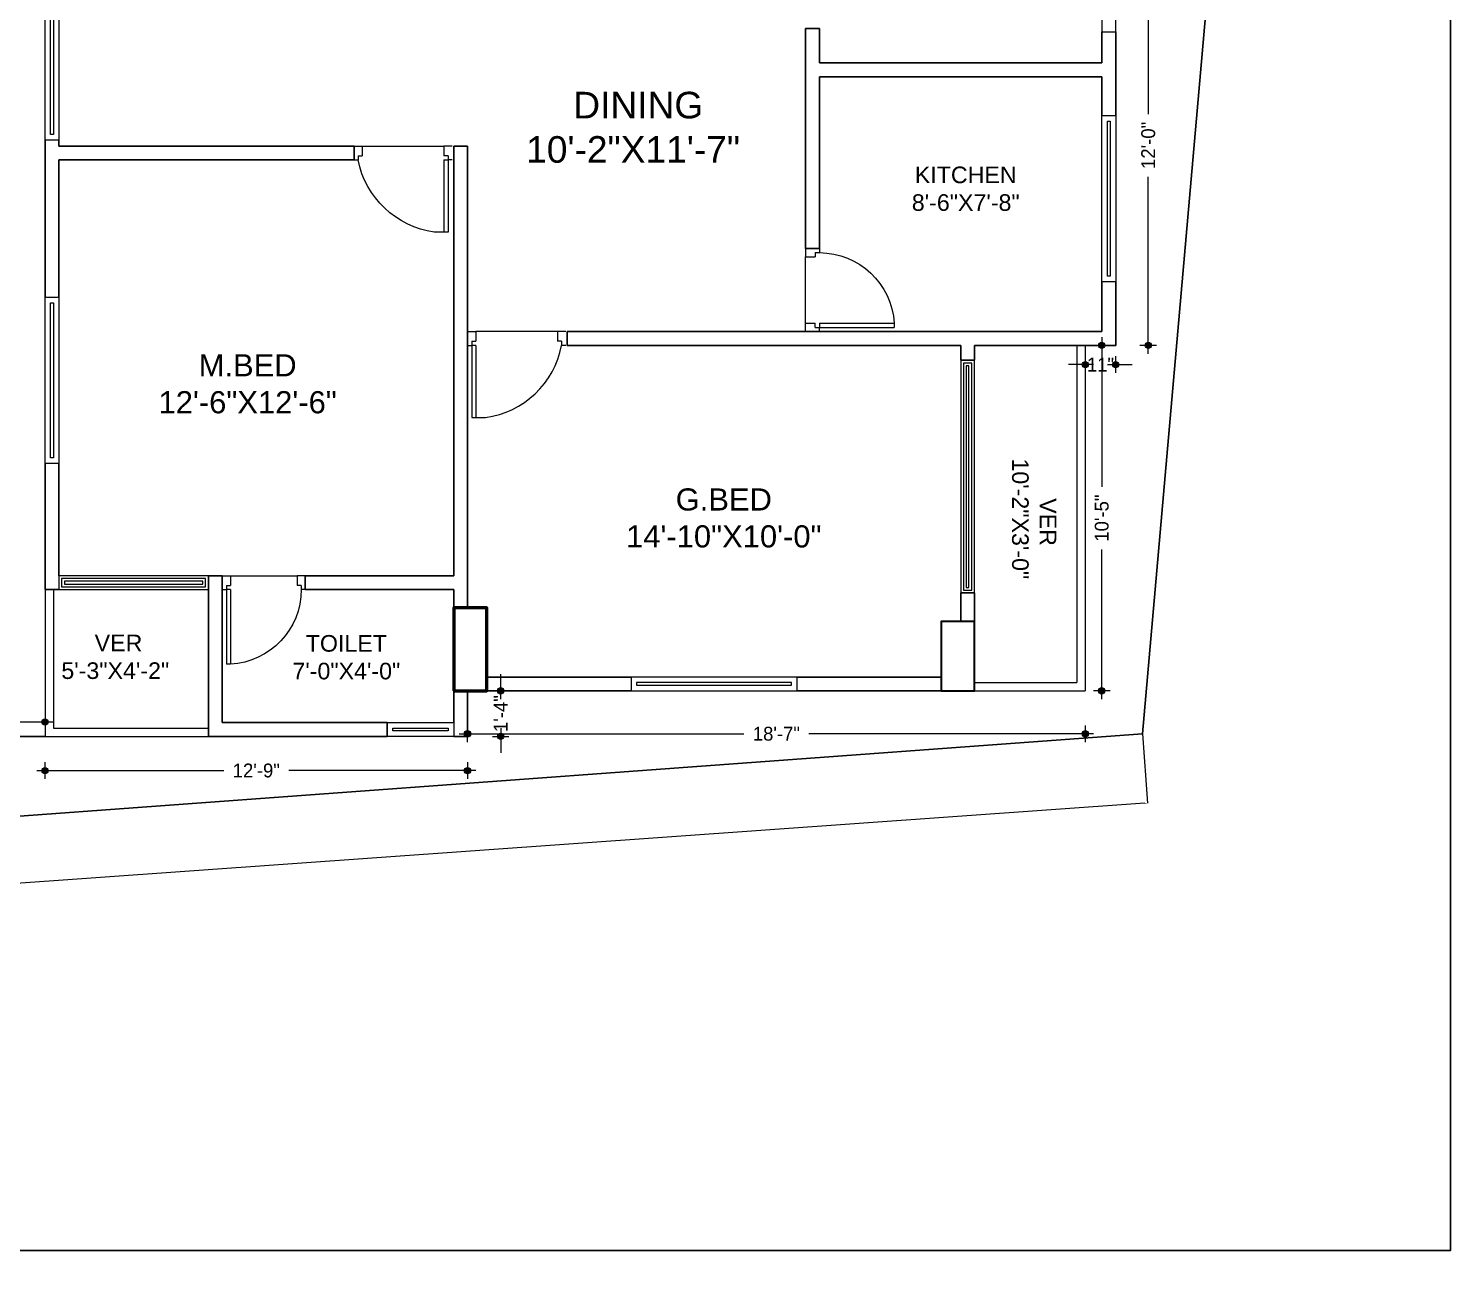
# Model space of a CAD drawing. Header units: feet. Extents: x 26 to 44756, y -209071 to 1253.
# Drawn here: x 5404 to 5917, y 2 to 455 of the extents above; entities that cross this region are included whole.
import ezdxf

# ---------------------------------------------------------------- set-up
doc = ezdxf.new("R2010")
doc.units = ezdxf.units.FT
doc.header["$MEASUREMENT"] = 0
doc.layers.get('0').update_dxf_attribs({"lineweight": 0})
doc.layers.get('Defpoints').update_dxf_attribs({"lineweight": 15})
for name, color, linetype, lineweight in [('Arrow-Z', 222, 'Continuous', 0), ('COLUMN', 1, 'Continuous', 50), ('Column_Zakirul', 10, 'Continuous', 30), ('DOOR', 13, 'Continuous', 20), ('VER', 30, 'Continuous', 15), ('wall', 250, 'Continuous', 0), ('WALL (I)', 7, 'Continuous', 0), ('WIN', 132, 'Continuous', 9)]:
    doc.layers.add(name, color=color, linetype=linetype, lineweight=lineweight)
doc.layers.add('Boundary Line', color=1, linetype='Continuous')
doc.styles.add('1-2', font='arial.ttf')
doc.styles.add('a', font='times.ttf', dxfattribs={"height": 1})
doc.styles.add('arial narrow', font='ARIALN.TTF')
doc.styles.add('DIM', font='arial.ttf', dxfattribs={"width": 0.9, "height": 7})
doc.dimstyles.new('New Dimnsion_Z', dxfattribs={"dimtxt": 5, "dimasz": 3, "dimexe": 0, "dimexo": 0, "dimgap": 0.5, "dimtad": 0, "dimdec": 0, "dimzin": 3, "dimdsep": 46, "dimlunit": 4, "dimtxsty": 'Standard', "dimblk": 'Arrow', "dimcen": 0, "dimse1": 1, "dimse2": 1, "dimclrd": 253, "dimclre": 253, "dimclrt": 142, "dimadec": 1, "dimazin": 1, "dimtfac": 1, "dimtdec": 0, "dimtix": 1, "dimtofl": 0, "dimtmove": 1, "dimatfit": 3, "dimldrblk": 'Arrow', "dimfxl": 3, "dimtolj": 1, "dimtzin": 0, "dimlwd": -1, "dimlwe": -1, "dimarcsym": 0})
doc.dimstyles.new('STANDARD$0', dxfattribs={"dimscale": 0, "dimtxt": 10, "dimasz": 8, "dimexe": 6, "dimexo": 8, "dimgap": 3, "dimtad": 1, "dimdec": 1, "dimzin": 3, "dimdsep": 46, "dimlunit": 4, "dimtxsty": 'DIM', "dimblk": 'DOTSMALL', "dimcen": 0, "dimclrd": 6, "dimclre": 6, "dimclrt": 256, "dimadec": 0, "dimazin": 0, "dimtfac": 1, "dimtdec": 1, "dimtofl": 0, "dimtmove": 2, "dimatfit": 1, "dimldrblk": 'DOTSMALL', "dimfxl": 1, "dimtolj": 1, "dimtzin": 0, "dimarcsym": 0})

# ---------------------------------------------------------------- blocks, each defined once
blk = doc.blocks.new('d 36')
at = {"layer": 'DOOR'}
for p, q in [((114513.84, 20341.86), (114508.84, 20341.86)), ((114512.34, 20315.79), (114512.34, 20341.86)), ((114513.84, 20315.79), (114513.84, 20341.86)), ((114479.84, 20315.79), (114481.34, 20315.79)), ((114481.34, 20314.29), (114482.84, 20314.29)), ((114512.34, 20315.79), (114513.84, 20315.79)), ((114513.84, 20314.29), (114512.34, 20314.29)), ((114515.34, 20315.79), (114513.84, 20315.79)), ((114479.84, 20310.79), (114482.84, 20310.79)), ((114482.84, 20310.79), (114512.34, 20310.79)), ((114515.34, 20310.79), (114512.34, 20310.79))]:
    blk.add_line(p, q, dxfattribs=at)
for points in [[(114481.34, 20314.29), (114481.34, 20315.79)], [(114482.84, 20310.79), (114482.84, 20314.29)], [(114512.34, 20310.79), (114512.34, 20314.29)], [(114513.84, 20314.29), (114513.84, 20315.79)]]:
    blk.add_lwpolyline(points, dxfattribs=at)
blk.add_arc((114513.35, 20309.56), 32.61, 97.9478, 168.9886, dxfattribs=at)
blk = doc.blocks.new('D2')
at = {"layer": 'DOOR', "linetype": 'ByBlock'}
for p, q in [((-5, 0), (-5, -1.5)), ((0, 0), (0, -3)), ((-3.5, -1.5), (-3.5, -3)), ((-31.96, -27), (-31.96, -28.5)), ((-5, -27), (-31.96, -27)), ((-5, -28.5), (-31.96, -28.5)), ((-5, -27), (-5, -28.5)), ((-5, -30), (-5, -28.5)), ((-3.5, -28.5), (-3.5, -27)), ((0, -30), (0, -27))]:
    blk.add_line(p, q, dxfattribs=at)
for points in [[(-3.5, -1.5), (-5, -1.5)], [(0, -3), (-3.5, -3)], [(-3.5, -28.5), (-5, -28.5)], [(0, -27), (-3.5, -27)]]:
    blk.add_lwpolyline(points, dxfattribs=at)
blk.add_arc((-5, -28.5), 27, 90, 176.8153, dxfattribs=at)
blk = doc.blocks.new('DOOOO')
at = {"layer": 'DOOR'}
blk.add_line((103921.78, 4820.01), (103945.78, 4820.01), dxfattribs=at)
at = {"layer": 'DOOR', "rotation": 270}
blk.add_blockref('D2', (103948.78, 4820.01), dxfattribs=at)
blk = doc.blocks.new('*D12')
at = {"layer": 'Defpoints', "color": 0, "ltscale": 2, "transparency": 16777216}
for p in [(5806.03, 200.57, 794.8), (4482.88, 106.55, 804.49), (4484.65, 81.6)]:
    blk.add_point(p, dxfattribs=at)
at = {"layer": 'wall', "color": 7, "ltscale": 2, "transparency": 16777216}
for p, q in [((5806.03, 200.57), (5807.8, 175.61)), ((5806.81, 175.54), (5187.39, 131.53)), ((4485.65, 81.67), (5105.06, 125.68)), ((4482.88, 106.55), (4484.65, 81.6))]:
    blk.add_line(p, q, dxfattribs=at)
for points in [[(5806.79, 175.71), (5806.82, 175.38), (5807.8, 175.61)], [(4485.64, 81.84), (4485.66, 81.5), (4484.65, 81.6)]]:
    blk.add_solid(points, dxfattribs=at)
at = {"layer": 'wall', "color": 7, "ltscale": 2, "transparency": 16777216, "insert": (5146.23, 128.61), "char_height": 20, "attachment_point": 5, "rotation": 4.0643, "style": '1-2'}
blk.add_mtext('\\A1;110\'-6"', dxfattribs=at)
blk = doc.blocks.new('Arrow')
at = {"layer": 'Arrow-Z', "ltscale": 10}
h = blk.add_hatch(color=256, dxfattribs=at)
h.dxf.hatch_style = 1
edge = h.paths.add_edge_path()
edge.add_arc((0, 0), 0.377, 0, 360)
for p, q in [((1, 0), (-1, 0)), ((0, 1), (0, -1))]:
    blk.add_line(p, q, dxfattribs=at)
blk.add_circle((0, 0), 0.377, dxfattribs=at)
blk = doc.blocks.new('*D48')
at = {"color": 253, "transparency": 16777216}
for p, q in [((5808.08, 482.36), (5808.08, 424.46)), ((5808.08, 343.89), (5808.08, 401.79))]:
    blk.add_line(p, q, dxfattribs=at)
at = {"layer": 'Defpoints', "color": 0, "transparency": 16777216}
for p in [(5800.33, 485.36, 821.93), (5808.08, 485.36), (5796.31, 340.89, 821.93)]:
    blk.add_point(p, dxfattribs=at)
at = {"color": 253, "transparency": 16777216, "xscale": 3, "yscale": 3, "zscale": 3}
for p, rotation in [((5808.08, 485.36), 90), ((5808.08, 340.89), 270)]:
    blk.add_blockref('Arrow', p, dxfattribs=dict(at, rotation=rotation))
at = {"color": 142, "transparency": 16777216, "insert": (5808.08, 413.13), "char_height": 5, "attachment_point": 5, "rotation": 90}
blk.add_mtext('\\A1;12\'-0"', dxfattribs=at)
blk = doc.blocks.new('*D49')
at = {"color": 253, "transparency": 16777216}
for p, q in [((5782.31, 333.96), (5779.31, 333.96)), ((5799.31, 333.96), (5802.31, 333.96))]:
    blk.add_line(p, q, dxfattribs=at)
at = {"layer": 'Defpoints', "color": 0, "transparency": 16777216}
for p in [(5785.31, 340.89, 821.93), (5796.31, 340.89, 821.93), (5796.31, 333.96)]:
    blk.add_point(p, dxfattribs=at)
at = {"color": 253, "transparency": 16777216, "xscale": 3, "yscale": 3, "zscale": 3}
blk.add_blockref('Arrow', (5785.31, 333.96), dxfattribs=at)
at = {"color": 253, "transparency": 16777216, "xscale": 3, "yscale": 3, "zscale": 3, "rotation": 180}
blk.add_blockref('Arrow', (5796.31, 333.96), dxfattribs=at)
at = {"color": 142, "transparency": 16777216, "insert": (5790.81, 333.96), "char_height": 5, "attachment_point": 5}
blk.add_mtext('\\A1;11"', dxfattribs=at)
blk = doc.blocks.new('*D50')
at = {"color": 253, "transparency": 16777216}
for p, q in [((5791.28, 337.89), (5791.28, 289.85)), ((5791.28, 219.14), (5791.28, 267.18))]:
    blk.add_line(p, q, dxfattribs=at)
at = {"layer": 'Defpoints', "color": 0, "transparency": 16777216}
for p in [(5785.31, 340.89, 821.93), (5785.31, 216.14, 821.93), (5791.28, 216.14)]:
    blk.add_point(p, dxfattribs=at)
at = {"color": 253, "transparency": 16777216, "xscale": 3, "yscale": 3, "zscale": 3}
for p, rotation in [((5791.28, 340.89), 90), ((5791.28, 216.14), 270)]:
    blk.add_blockref('Arrow', p, dxfattribs=dict(at, rotation=rotation))
at = {"color": 142, "transparency": 16777216, "insert": (5791.28, 278.52), "char_height": 5, "attachment_point": 5, "rotation": 90}
blk.add_mtext('\\A1;10\'-5"', dxfattribs=at)
blk = doc.blocks.new('*D16')
at = {"color": 253, "transparency": 16777216}
for p, q in [((5565.18, 200.62), (5661.99, 200.62)), ((5782.31, 200.62), (5685.49, 200.62))]:
    blk.add_line(p, q, dxfattribs=at)
at = {"layer": 'Defpoints', "color": 0, "transparency": 16777216}
for p in [(5562.18, 216.14, 821.93), (5785.31, 216.14, 821.93), (5562.18, 200.62)]:
    blk.add_point(p, dxfattribs=at)
at = {"color": 253, "transparency": 16777216, "xscale": 3, "yscale": 3, "zscale": 3, "rotation": 180}
blk.add_blockref('Arrow', (5562.18, 200.62), dxfattribs=at)
at = {"color": 253, "transparency": 16777216, "xscale": 3, "yscale": 3, "zscale": 3}
blk.add_blockref('Arrow', (5785.31, 200.62), dxfattribs=at)
at = {"color": 142, "transparency": 16777216, "insert": (5673.74, 200.62), "char_height": 5, "attachment_point": 5}
blk.add_mtext('\\A1;18\'-7"', dxfattribs=at)
blk = doc.blocks.new('*D51')
at = {"color": 253, "transparency": 16777216}
for p, q in [((5574.16, 219.14), (5574.16, 222.14)), ((5574.16, 196.7), (5574.16, 193.7))]:
    blk.add_line(p, q, dxfattribs=at)
at = {"layer": 'Defpoints', "color": 0, "transparency": 16777216}
for p in [(5562.18, 216.14, 821.93), (5562.18, 199.7, 821.93), (5574.16, 199.7)]:
    blk.add_point(p, dxfattribs=at)
at = {"color": 253, "transparency": 16777216, "xscale": 3, "yscale": 3, "zscale": 3}
for p, rotation in [((5574.16, 216.14), 270), ((5574.16, 199.7), 90)]:
    blk.add_blockref('Arrow', p, dxfattribs=dict(at, rotation=rotation))
at = {"color": 142, "transparency": 16777216, "insert": (5574.16, 207.92), "char_height": 5, "attachment_point": 5, "rotation": 90}
blk.add_mtext('\\A1;1\'-4"', dxfattribs=at)
blk = doc.blocks.new('*D52')
at = {"color": 253, "transparency": 16777216}
for p, q in [((5412.58, 187.35), (5474.13, 187.35)), ((5559.18, 187.35), (5497.63, 187.35))]:
    blk.add_line(p, q, dxfattribs=at)
at = {"layer": 'Defpoints', "color": 0, "transparency": 16777216}
for p in [(5409.58, 206.68, 821.93), (5409.58, 187.35), (5562.18, -209070.54, 821.93)]:
    blk.add_point(p, dxfattribs=at)
at = {"color": 253, "transparency": 16777216, "xscale": 3, "yscale": 3, "zscale": 3, "rotation": 180}
blk.add_blockref('Arrow', (5409.58, 187.35), dxfattribs=at)
at = {"color": 253, "transparency": 16777216, "xscale": 3, "yscale": 3, "zscale": 3}
blk.add_blockref('Arrow', (5562.18, 187.35), dxfattribs=at)
at = {"color": 142, "transparency": 16777216, "insert": (5485.88, 187.35), "char_height": 5, "attachment_point": 5}
blk.add_mtext('\\A1;12\'-9"', dxfattribs=at)
blk = doc.blocks.new('*D53')
at = {"color": 253, "transparency": 16777216}
for p, q in [((5364.58, 204.86), (5375.92, 204.86)), ((5406.58, 204.86), (5395.25, 204.86))]:
    blk.add_line(p, q, dxfattribs=at)
at = {"layer": 'Defpoints', "color": 0, "transparency": 16777216}
for p in [(5361.58, 204.86), (5361.58, 204.7, 821.93), (5409.58, 205.08, 821.93)]:
    blk.add_point(p, dxfattribs=at)
at = {"color": 253, "transparency": 16777216, "xscale": 3, "yscale": 3, "zscale": 3, "rotation": 180}
blk.add_blockref('Arrow', (5361.58, 204.86), dxfattribs=at)
at = {"color": 253, "transparency": 16777216, "xscale": 3, "yscale": 3, "zscale": 3}
blk.add_blockref('Arrow', (5409.58, 204.86), dxfattribs=at)
at = {"color": 142, "transparency": 16777216, "insert": (5385.58, 204.86), "char_height": 5, "attachment_point": 5}
blk.add_mtext('\\A1;4\'-0"', dxfattribs=at)

msp = doc.modelspace()

# ---------------------------------------------------------------- linework, layer by layer
at = {"color": 7, "lineweight": 25, "ltscale": 2}
for p, q in [((5684.31, 455.36, 821.93), (5684.31, 375.89, 821.93)), ((5684.31, 455.36, 821.93), (5689.31, 455.36, 821.93)), ((5689.31, 455.36, 821.93), (5689.31, 442.89, 821.93)), ((5791.31, 442.89, 821.93), (5791.31, 454.13, 821.93)), ((5796.31, 423.89, 821.93), (5796.31, 454.13, 821.93)), ((5689.31, 442.89, 821.93), (5791.31, 442.89, 821.93)), ((5689.31, 437.89, 821.93), (5791.31, 437.89, 821.93)), ((5689.31, 437.89, 821.93), (5689.31, 375.89, 821.93)), ((5791.31, 423.89, 821.93), (5791.31, 437.89, 821.93)), ((5409.58, 415.02, 821.93), (5409.58, 358.29, 821.93)), ((5414.58, 415.02, 821.93), (5414.58, 412.87, 821.93)), ((5414.58, 412.87, 821.93), (5521.18, 412.87, 821.93)), ((5521.18, 412.87, 821.93), (5521.18, 407.87, 821.93)), ((5557.18, 412.87, 821.93), (5557.18, 257.7, 821.93)), ((5557.18, 412.87, 821.93), (5562.18, 412.87, 821.93)), ((5562.18, 412.87, 821.93), (5562.18, 246.14, 821.93)), ((5414.58, 407.87, 821.93), (5521.18, 407.87, 821.93)), ((5414.58, 407.87, 821.93), (5414.58, 358.29, 821.93)), ((5684.31, 375.89, 821.93), (5689.31, 375.89, 821.93)), ((5791.31, 345.89, 821.93), (5791.31, 363.89, 821.93)), ((5796.31, 340.89, 821.93), (5796.31, 363.89, 821.93)), ((5598.18, 345.89, 821.93), (5598.18, 340.89, 821.93)), ((5598.18, 345.89, 821.93), (5679.31, 345.89, 821.93)), ((5679.31, 345.89, 821.93), (5791.31, 345.89, 821.93)), ((5598.18, 340.89, 821.93), (5740.31, 340.89, 821.93)), ((5740.31, 340.89, 821.93), (5740.31, 335.52, 821.93)), ((5745.31, 340.89, 821.93), (5745.31, 335.52, 821.93)), ((5745.31, 340.89, 821.93), (5796.31, 340.89, 821.93)), ((5740.31, 335.52, 821.93), (5745.31, 335.52, 821.93)), ((5409.58, 298.29, 821.93), (5409.58, 252.7, 821.93)), ((5414.58, 298.29, 821.93), (5414.58, 257.7, 821.93)), ((5468.58, 257.7, 821.93), (5468.58, 252.7, 821.93)), ((5468.58, 257.7, 821.93), (5473.58, 257.7, 821.93)), ((5473.58, 257.7, 821.93), (5473.58, 204.7, 821.93)), ((5503.58, 257.7, 821.93), (5503.58, 252.7, 821.93)), ((5503.58, 257.7, 821.93), (5557.18, 257.7, 821.93)), ((5409.58, 252.7, 821.93), (5414.58, 252.7, 821.93)), ((5468.58, 252.7, 821.93), (5468.58, 199.7, 821.93)), ((5503.58, 252.7, 821.93), (5557.18, 252.7, 821.93)), ((5557.18, 252.7, 821.93), (5557.18, 246.14, 821.93)), ((5740.31, 251.52, 821.93), (5740.31, 241.14, 821.93)), ((5740.31, 251.52, 821.93), (5745.31, 251.52, 821.93)), ((5745.31, 251.52, 821.93), (5745.31, 241.14, 821.93)), ((5569.18, 221.14, 821.93), (5621.24, 221.14, 821.93)), ((5681.24, 221.14, 821.93), (5733.31, 221.14, 821.93)), ((5557.18, 216.14, 821.93), (5557.18, 204.7, 821.93)), ((5562.18, 216.14, 821.93), (5562.18, 199.7, 821.93)), ((5569.18, 216.14, 821.93), (5621.24, 216.14, 821.93)), ((5681.24, 216.14, 821.93), (5733.31, 216.14, 821.93)), ((5473.58, 204.7, 821.93), (5533.18, 204.7, 821.93)), ((5533.18, 204.7, 821.93), (5533.18, 199.7, 821.93)), ((5409.58, 199.7, 821.93), (5361.58, 199.7, 821.93)), ((5468.58, 199.7, 821.93), (5473.58, 199.7, 821.93)), ((5473.58, 199.7, 821.93), (5533.18, 199.7, 821.93)), ((5557.18, 199.7, 821.93), (5562.18, 199.7, 821.93))]:
    msp.add_line(p, q, dxfattribs=at)
msp.add_lwpolyline([(4266.55, 1052.99), (5917.26, 1052.99), (5917.26, 14.05), (4266.55, 14.05)], close=True, dxfattribs=at)
at = {"layer": 'Boundary Line'}
for p, q in [((5876.34, 1001.67, 821.93), (5806.03, 200.57, 821.93)), ((5284.61, 162.46, 821.93), (5806.03, 200.57)), ((5806.03, 200.57, 821.93), (5284.61, 162.46, 821.93))]:
    msp.add_line(p, q, dxfattribs=at)
at = {"layer": 'COLUMN', "ltscale": 85, "elevation": 821.93}
msp.add_lwpolyline([(5557.18, 216.14), (5569.18, 216.14), (5569.18, 246.14), (5557.18, 246.14)], close=True, dxfattribs=at)
at = {"layer": 'Column_Zakirul', "ltscale": 85, "elevation": 821.93}
for points in [[(5557.18, 216.14), (5569.18, 216.14), (5569.18, 246.14), (5557.18, 246.14)], [(5733.31, 216.14), (5745.31, 216.14), (5745.31, 241.14), (5733.31, 241.14)]]:
    msp.add_lwpolyline(points, close=True, dxfattribs=at)
at = {"layer": 'VER', "ltscale": 85}
for p, q in [((5782.31, 340.89, 821.93), (5782.31, 219.14, 821.93)), ((5785.31, 340.89, 821.93), (5785.31, 216.14, 821.93)), ((5409.58, 252.7, 821.93), (5409.58, 199.7, 821.93)), ((5412.58, 252.7, 821.93), (5412.58, 202.7, 821.93)), ((5745.31, 219.14, 821.93), (5782.31, 219.14, 821.93)), ((5745.31, 216.14, 821.93), (5785.31, 216.14, 821.93)), ((5412.58, 202.7, 821.93), (5468.58, 202.7, 821.93)), ((5409.58, 199.7, 821.93), (5468.58, 199.7, 821.93))]:
    msp.add_line(p, q, dxfattribs=at)
at = {"layer": 'wall', "color": 5, "ltscale": 85, "elevation": 821.93}
for points in [[(5796.31, 478.13), (5791.31, 478.13), (5791.31, 454.13), (5796.31, 454.13)], [(5409.58, 475.02), (5414.58, 475.02), (5414.58, 415.02), (5409.58, 415.02)], [(5411.58, 473.02), (5412.58, 473.02), (5412.58, 417.02), (5411.58, 417.02)], [(5791.31, 423.89), (5796.31, 423.89), (5796.31, 363.89), (5791.31, 363.89)], [(5793.31, 421.89), (5794.31, 421.89), (5794.31, 365.89), (5793.31, 365.89)], [(5409.58, 358.29), (5414.58, 358.29), (5414.58, 298.29), (5409.58, 298.29)], [(5411.58, 356.29), (5412.58, 356.29), (5412.58, 300.29), (5411.58, 300.29)], [(5745.31, 335.52), (5740.31, 335.52), (5740.31, 251.52), (5745.31, 251.52)], [(5744.31, 334.52), (5741.31, 334.52), (5741.31, 252.52), (5744.31, 252.52)], [(5743.31, 333.52), (5742.31, 333.52), (5742.31, 253.52), (5743.31, 253.52)], [(5414.58, 252.7), (5468.58, 252.7), (5468.58, 257.7), (5414.58, 257.7)], [(5415.58, 253.7), (5467.58, 253.7), (5467.58, 256.7), (5415.58, 256.7)], [(5416.58, 254.7), (5466.58, 254.7), (5466.58, 255.7), (5416.58, 255.7)], [(5621.24, 216.14), (5681.24, 216.14), (5681.24, 221.14), (5621.24, 221.14)], [(5623.24, 218.14), (5679.24, 218.14), (5679.24, 219.14), (5623.24, 219.14)], [(5533.18, 204.7), (5557.18, 204.7), (5557.18, 199.7), (5533.18, 199.7)], [(5535.18, 202.7), (5555.18, 202.7), (5555.18, 201.7), (5535.18, 201.7)]]:
    msp.add_lwpolyline(points, close=True, dxfattribs=at)

# ---------------------------------------------------------------- block references
at = {"layer": 'wall', "color": 0, "xscale": -1}
for p, rotation in [((864.3, -103572.89, 821.93), 270), ((-98445.19, 5077.71, 821.93), 180)]:
    msp.add_blockref('DOOOO', p, dxfattribs=dict(at, rotation=rotation))
at = {"layer": 'WIN', "color": 4, "xscale": -1, "rotation": 180}
msp.add_blockref('d 36', (-108958.66, 20723.67, 821.93), dxfattribs=at)
at = {"layer": 'WIN', "color": 4, "rotation": 180}
msp.add_blockref('d 36', (120077.52, 20656.68, 821.93), dxfattribs=at)

# ---------------------------------------------------------------- texts
at = {"layer": 'WALL (I)', "lineweight": 30, "insert": (5621.99, 419.61), "char_height": 9.6, "width": 228.5529, "attachment_point": 5, "rotation": 0.0073, "style": 'a'}
msp.add_mtext('{\\fArial|b0|i0|c0|p34; DINING\\P10\'-2"X11\'-7"}', dxfattribs=at)
at = {"layer": 'WALL (I)', "lineweight": 30, "char_height": 6, "width": 43.0809, "attachment_point": 8, "style": 'a'}
for s, insert in [('{\\fArial|b0|i0|c0|p34;KITCHEN\\P8\'-6"X7\'-8"}', (5742.14, 389.4)), ('{\\fArial|b0|i0|c0|p34;TOILET\\P7\'-0"X4\'-0"}', (5518.41, 220.2))]:
    msp.add_mtext(s, dxfattribs=dict(at, insert=insert))
at = {"layer": 'WALL (I)', "lineweight": 30}
for s, insert, char_height, attachment_point, style in [('{\\fArial|b0|i0|c0|p34;M.BED\\P12\'-6"X12\'-6"}', (5482.76, 316.26), 8, 8, 'a'), ('{\\fArial|b0|i0|c0|p34;G.BED\\P14\'-10"X10\'-0"}', (5654.75, 267.81), 8, 8, 'a'), ('{\\fArial|b0|i0|c0|p34; VER\\P5\'-3"X4\'-2"}', (5434.95, 228.39), 6, 5, 'arial narrow')]:
    msp.add_mtext(s, dxfattribs=dict(at, insert=insert, char_height=char_height, attachment_point=attachment_point, style=style))
at = {"layer": 'WALL (I)', "lineweight": 30, "insert": (5766.83, 278.27), "char_height": 6, "attachment_point": 5, "rotation": 270, "style": 'arial narrow'}
msp.add_mtext('{\\fArial|b0|i0|c0|p34; VER\\P10\'-2"X3\'-0"}', dxfattribs=at)

# ---------------------------------------------------------------- dimensions: what is measured, and where the dimension line sits
at = {"color": 6}
for base, p1, p2, picture, middle in [((5808.08, 485.36), (5796.31, 340.89, 821.93), (5800.33, 485.36, 821.93), '*D48', (5808.08, 413.13)), ((5791.28, 216.14), (5785.31, 340.89, 821.93), (5785.31, 216.14, 821.93), '*D50', (5791.28, 278.52)), ((5574.16, 199.7), (5562.18, 216.14, 821.93), (5562.18, 199.7, 821.93), '*D51', (5574.16, 207.92))]:
    dim = msp.add_linear_dim(base=base, p1=p1, p2=p2, angle=90, dimstyle='New Dimnsion_Z', dxfattribs=at)
    dim.commit()
    dim.dimension.update_dxf_attribs({"geometry": picture, "text_midpoint": middle})
for base, p1, p2, picture, middle in [((5796.31, 333.96), (5785.31, 340.89, 821.93), (5796.31, 340.89, 821.93), '*D49', (5790.81, 333.96)), ((5562.18, 200.62), (5785.31, 216.14, 821.93), (5562.18, 216.14, 821.93), '*D16', (5673.74, 200.62)), ((5361.58, 204.86), (5409.58, 205.08, 821.93), (5361.58, 204.7, 821.93), '*D53', (5385.58, 204.86)), ((5409.58, 187.35), (5562.18, -209070.54, 821.93), (5409.58, 206.68, 821.93), '*D52', (5485.88, 187.35))]:
    dim = msp.add_linear_dim(base=base, p1=p1, p2=p2, dimstyle='New Dimnsion_Z', dxfattribs=at)
    dim.commit()
    dim.dimension.update_dxf_attribs({"geometry": picture, "text_midpoint": middle})
at = {"layer": 'wall', "color": 0, "lineweight": 25, "ltscale": 2}
dim = msp.add_aligned_dim(p1=(5806.03, 200.57, 794.8), p2=(4482.88, 106.55, 804.49), distance=25.02, dimstyle='STANDARD$0', override={"dimscale": 1, "dimtxt": 20, "dimasz": 1, "dimexe": 0, "dimexo": 0, "dimgap": 0.09, "dimtad": 0, "dimdec": 0, "dimtxsty": '1-2', "dimclrd": 7, "dimclre": 7, "dimclrt": 7, "dimtdec": 0, "dimatfit": 3, "dimlwd": 15, "dimlwe": 15}, dxfattribs=at)
dim.commit()
dim.dimension.update_dxf_attribs({"geometry": '*D12', "text_midpoint": (5146.23, 128.61)})

doc.saveas('drawing.dxf')
